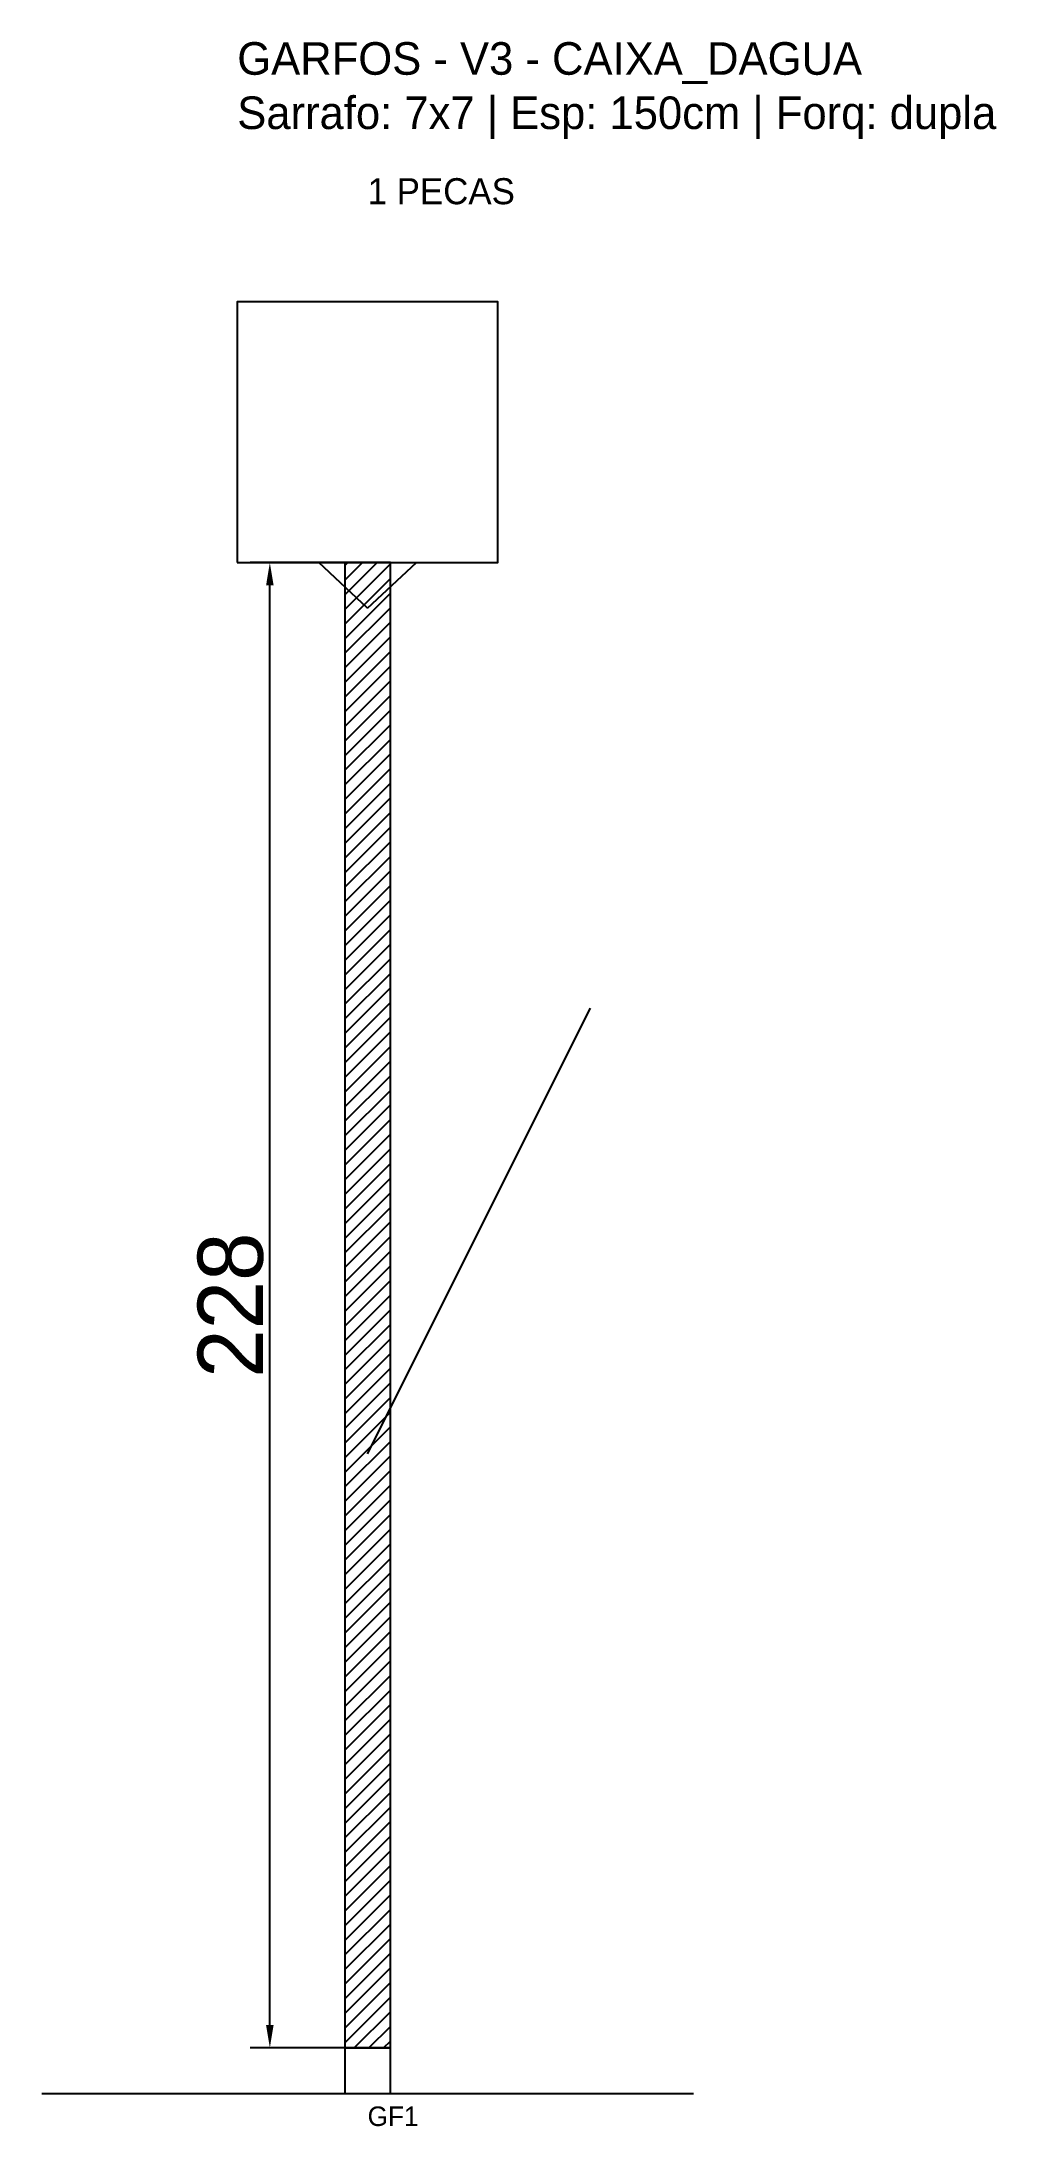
# Model space of a CAD drawing. Header units: metres. Extents: x -30 to 116, y -12 to 308.
import ezdxf

# ---------------------------------------------------------------- set-up
doc = ezdxf.new("R2010")
doc.units = ezdxf.units.M
for name, color, linetype in [('BARRA_ANCORAGEM', 1, 'Continuous'), ('COTA', 241, 'Continuous'), ('GARFOS OK', 3, 'Continuous'), ('NOME DA VIGA', 6, 'Continuous'), ('SARR_7x7', 40, 'Continuous'), ('VIGAS', 3, 'Continuous')]:
    doc.layers.add(name, color=color, linetype=linetype)
doc.dimstyles.new('EZ DXF', dxfattribs={"dimtxt": 10, "dimasz": 3.5, "dimexe": 3, "dimexo": 1.5, "dimgap": 1, "dimtad": 1, "dimdec": 1, "dimdsep": 46, "dimcen": 2.5, "dimazin": 3, "dimtfac": 1, "dimtmove": 0, "dimatfit": 3})

msp = doc.modelspace()

# ---------------------------------------------------------------- hatches: boundary and pattern name
at = {"layer": 'COTA'}
h = msp.add_hatch(dxfattribs=at)
h.set_pattern_fill('ANSI31', scale=0.5)
h.paths.add_polyline_path([(16.5, 0), (23.5, 0), (23.5, 228), (16.5, 228)])

# ---------------------------------------------------------------- linework, layer by layer
at = {"layer": 'BARRA_ANCORAGEM'}
msp.add_line((20, 91.2), (54.2, 159.6), dxfattribs=at)
at = {"layer": 'GARFOS OK'}
for p, q in [((20, 221), (12.5, 228)), ((12.5, 228), (27.5, 228)), ((20, 221), (27.5, 228))]:
    msp.add_line(p, q, dxfattribs=at)
at = {"layer": 'GARFOS OK', "linetype": 'CONTINUOUS'}
msp.add_line((-30, -7), (70, -7), dxfattribs=at)
at = {"layer": 'GARFOS OK'}
msp.add_lwpolyline([(16.5, 0), (23.5, 0), (23.5, 228), (16.5, 228), (16.5, 0)], dxfattribs=at)
at = {"layer": 'SARR_7x7'}
msp.add_lwpolyline([(16.5, -7), (23.5, -7), (23.5, 0), (16.5, 0), (16.5, -7)], dxfattribs=at)
at = {"layer": 'VIGAS'}
msp.add_lwpolyline([(0, 228), (40, 228), (40, 268), (0, 268), (0, 228)], dxfattribs=at)

# ---------------------------------------------------------------- texts
at = {"layer": 'NOME DA VIGA'}
for s, height, p in [('1 PECAS', 4, (20, 283)), ('GF1', 3, (20, -12))]:
    msp.add_text(s, height=height, dxfattribs=at).set_placement(p)
at = {"layer": 'NOME DA VIGA', "insert": (0, 293), "char_height": 5, "attachment_point": 7}
msp.add_mtext('GARFOS - V3 - CAIXA_DAGUA\\PSarrafo: 7x7 | Esp: 150cm | Forq: dupla', dxfattribs=at)

# ---------------------------------------------------------------- dimensions: what is measured, and where the dimension line sits
at = {"layer": 'COTA'}
msp.add_linear_dim(base=(5, 0), p1=(20, 0), p2=(20, 228), angle=90, dimstyle='EZ DXF', dxfattribs=at).render()

doc.saveas('drawing.dxf')
